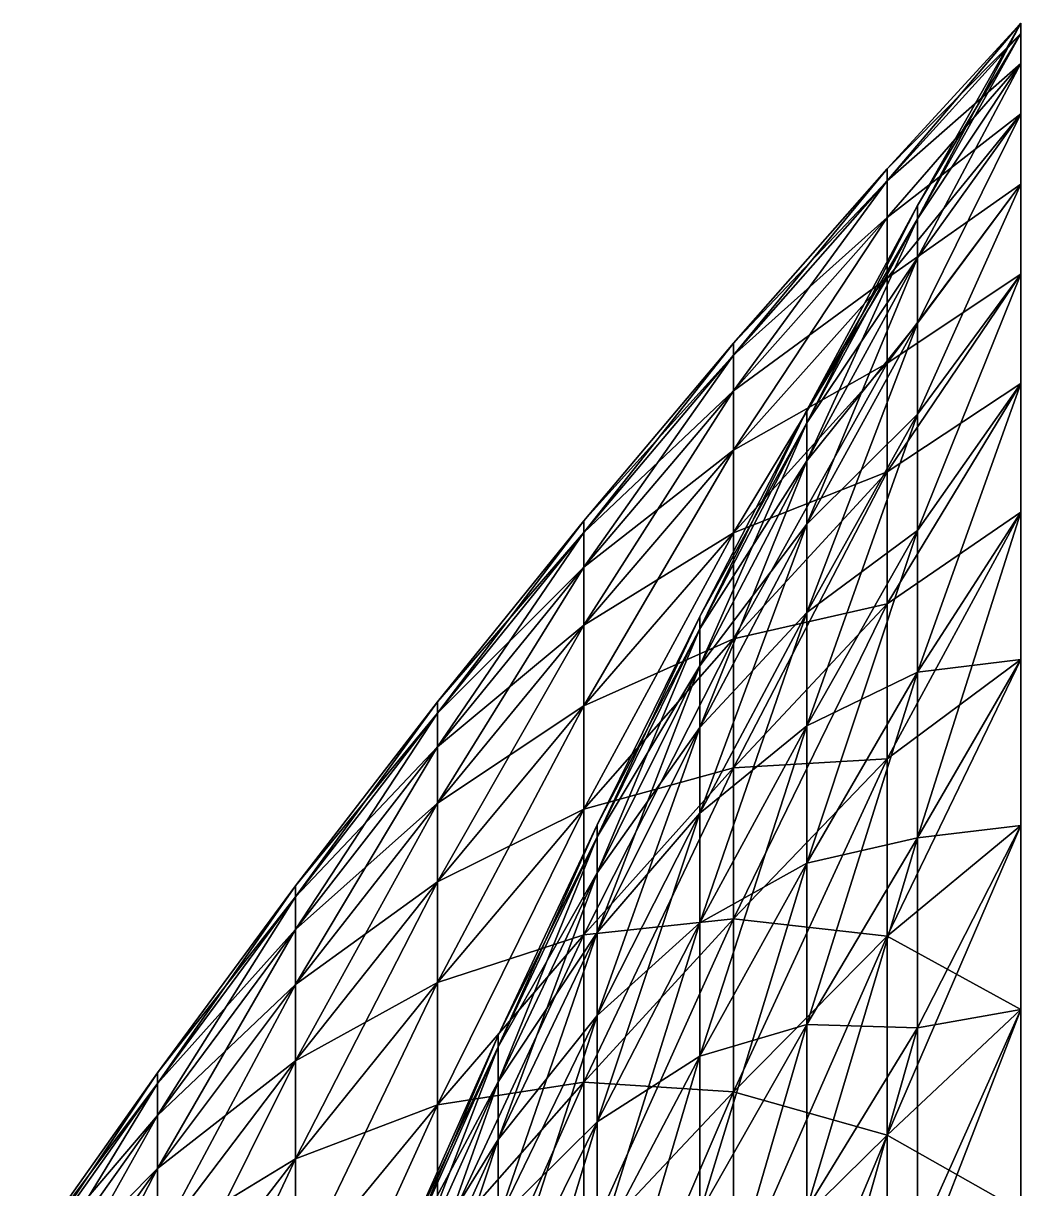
# Model space of a CAD drawing. Header units: inches. Extents: x 0 to 100, y -254 to 254.
# Drawn here: x 65.65 to 100, y 213.39 to 253.53 of the extents above; entities that cross this region are included whole.
import ezdxf

# ---------------------------------------------------------------- set-up
doc = ezdxf.new("R2010")
doc.units = ezdxf.units.IN
doc.header["$LTSCALE"] = 125.488919
doc.header["$MEASUREMENT"] = 0
for name, color, linetype in [('1', 7, 'CONTINUOUS'), ('2', 7, 'CONTINUOUS'), ('3', 7, 'CONTINUOUS'), ('4', 7, 'CONTINUOUS')]:
    doc.layers.add(name, color=color, linetype=linetype)

msp = doc.modelspace()

# ---------------------------------------------------------------- linework, layer by layer
at = {"layer": '1', "linetype": 'CONTINUOUS'}
for points in [[(95.406, 248.525), (100, 253.533), (100, 253.186, -13.269), (95.406, 248.525)], [(95.406, 248.525), (100, 253.186, -13.269), (95.406, 248.104, -14.45), (95.406, 248.525)], [(100, 253.186, -13.269), (100, 252.144, -26.501), (95.406, 248.104, -14.45), (100, 253.186, -13.269)], [(100, 252.144, -26.501), (100, 250.412, -39.661), (95.406, 246.844, -28.852), (100, 252.144, -26.501)], [(100, 252.144, -26.501), (95.406, 246.844, -28.852), (95.406, 248.104, -14.45), (100, 252.144, -26.501)], [(100, 250.412, -39.661), (100, 247.993, -52.712), (95.406, 244.749, -43.156), (100, 250.412, -39.661)], [(100, 250.412, -39.661), (95.406, 244.749, -43.156), (95.406, 246.844, -28.852), (100, 250.412, -39.661)], [(90.112, 242.516), (95.406, 248.525), (95.406, 248.104, -14.45), (90.112, 242.516)], [(90.112, 242.106, -14.101), (90.112, 242.516), (95.406, 248.104, -14.45), (90.112, 242.106, -14.101)], [(95.406, 246.844, -28.852), (90.112, 242.106, -14.101), (95.406, 248.104, -14.45), (95.406, 246.844, -28.852)], [(100, 247.993, -52.712), (100, 244.894, -65.619), (95.406, 241.826, -57.314), (100, 247.993, -52.712)], [(100, 247.993, -52.712), (95.406, 241.826, -57.314), (95.406, 244.749, -43.156), (100, 247.993, -52.712)], [(90.112, 240.877, -28.154), (90.112, 242.106, -14.101), (95.406, 246.844, -28.852), (90.112, 240.877, -28.154)], [(95.406, 244.749, -43.156), (90.112, 240.877, -28.154), (95.406, 246.844, -28.852), (95.406, 244.749, -43.156)], [(100, 244.894, -65.619), (100, 241.124, -78.346), (95.406, 238.084, -71.278), (100, 244.894, -65.619)], [(100, 244.894, -65.619), (95.406, 238.084, -71.278), (95.406, 241.826, -57.314), (100, 244.894, -65.619)], [(90.112, 238.832, -42.113), (90.112, 240.877, -28.154), (95.406, 244.749, -43.156), (90.112, 238.832, -42.113)], [(95.406, 241.826, -57.314), (90.112, 238.832, -42.113), (95.406, 244.749, -43.156), (95.406, 241.826, -57.314)], [(84.949, 236.396), (90.112, 242.516), (90.112, 242.106, -14.101), (84.949, 236.396)], [(84.949, 235.996, -13.745), (84.949, 236.396), (90.112, 242.106, -14.101), (84.949, 235.996, -13.745)], [(90.112, 240.877, -28.154), (84.949, 235.996, -13.745), (90.112, 242.106, -14.101), (90.112, 240.877, -28.154)], [(90.112, 235.979, -55.928), (90.112, 238.832, -42.113), (95.406, 241.826, -57.314), (90.112, 235.979, -55.928)], [(95.406, 238.084, -71.278), (90.112, 235.979, -55.928), (95.406, 241.826, -57.314), (95.406, 238.084, -71.278)], [(84.949, 234.797, -27.444), (84.949, 235.996, -13.745), (90.112, 240.877, -28.154), (84.949, 234.797, -27.444)], [(90.112, 238.832, -42.113), (84.949, 234.797, -27.444), (90.112, 240.877, -28.154), (90.112, 238.832, -42.113)], [(100, 241.124, -78.346), (100, 236.694, -90.858), (95.406, 233.537, -85), (100, 241.124, -78.346)], [(100, 241.124, -78.346), (95.406, 233.537, -85), (95.406, 238.084, -71.278), (100, 241.124, -78.346)], [(84.949, 232.804, -41.05), (84.949, 234.797, -27.444), (90.112, 238.832, -42.113), (84.949, 232.804, -41.05)], [(90.112, 235.979, -55.928), (84.949, 232.804, -41.05), (90.112, 238.832, -42.113), (90.112, 235.979, -55.928)], [(90.112, 232.328, -69.554), (90.112, 235.979, -55.928), (95.406, 238.084, -71.278), (90.112, 232.328, -69.554)], [(95.406, 233.537, -85), (90.112, 232.328, -69.554), (95.406, 238.084, -71.278), (95.406, 233.537, -85)], [(100, 236.694, -90.858), (100, 231.614, -103.121), (95.406, 228.199, -98.436), (100, 236.694, -90.858)], [(100, 236.694, -90.858), (95.406, 228.199, -98.436), (95.406, 233.537, -85), (100, 236.694, -90.858)], [(79.919, 230.165), (84.949, 236.396), (84.949, 235.996, -13.745), (79.919, 230.165)], [(79.919, 229.775, -13.383), (79.919, 230.165), (84.949, 235.996, -13.745), (79.919, 229.775, -13.383)], [(84.949, 234.797, -27.444), (79.919, 229.775, -13.383), (84.949, 235.996, -13.745), (84.949, 234.797, -27.444)], [(84.949, 230.023, -54.517), (84.949, 232.804, -41.05), (90.112, 235.979, -55.928), (84.949, 230.023, -54.517)], [(90.112, 232.328, -69.554), (84.949, 230.023, -54.517), (90.112, 235.979, -55.928), (90.112, 232.328, -69.554)], [(79.919, 228.608, -26.72), (79.919, 229.775, -13.383), (84.949, 234.797, -27.444), (79.919, 228.608, -26.72)], [(84.949, 232.804, -41.05), (79.919, 228.608, -26.72), (84.949, 234.797, -27.444), (84.949, 232.804, -41.05)], [(90.112, 227.891, -82.946), (90.112, 232.328, -69.554), (95.406, 233.537, -85), (90.112, 227.891, -82.946)], [(95.406, 228.199, -98.436), (90.112, 227.891, -82.946), (95.406, 233.537, -85), (95.406, 228.199, -98.436)], [(79.919, 226.668, -39.968), (79.919, 228.608, -26.72), (84.949, 232.804, -41.05), (79.919, 226.668, -39.968)], [(84.949, 230.023, -54.517), (79.919, 226.668, -39.968), (84.949, 232.804, -41.05), (84.949, 230.023, -54.517)], [(84.949, 226.464, -67.799), (84.949, 230.023, -54.517), (90.112, 232.328, -69.554), (84.949, 226.464, -67.799)], [(90.112, 227.891, -82.946), (84.949, 226.464, -67.799), (90.112, 232.328, -69.554), (90.112, 227.891, -82.946)], [(100, 231.614, -103.121), (100, 225.9, -115.102), (95.406, 222.09, -111.538), (100, 231.614, -103.121)], [(100, 231.614, -103.121), (95.406, 222.09, -111.538), (95.406, 228.199, -98.436), (100, 231.614, -103.121)], [(75.024, 223.827), (79.919, 230.165), (79.919, 229.775, -13.383), (75.024, 223.827)], [(79.919, 223.961, -53.08), (79.919, 226.668, -39.968), (84.949, 230.023, -54.517), (79.919, 223.961, -53.08)], [(84.949, 226.464, -67.799), (79.919, 223.961, -53.08), (84.949, 230.023, -54.517), (84.949, 226.464, -67.799)], [(75.024, 223.448, -13.014), (75.024, 223.827), (79.919, 229.775, -13.383), (75.024, 223.448, -13.014)], [(79.919, 228.608, -26.72), (75.024, 223.448, -13.014), (79.919, 229.775, -13.383), (79.919, 228.608, -26.72)], [(75.024, 222.313, -25.985), (75.024, 223.448, -13.014), (79.919, 228.608, -26.72), (75.024, 222.313, -25.985)], [(79.919, 226.668, -39.968), (75.024, 222.313, -25.985), (79.919, 228.608, -26.72), (79.919, 226.668, -39.968)], [(90.112, 222.682, -96.056), (90.112, 227.891, -82.946), (95.406, 228.199, -98.436), (90.112, 222.682, -96.056)], [(95.406, 222.09, -111.538), (90.112, 222.682, -96.056), (95.406, 228.199, -98.436), (95.406, 222.09, -111.538)], [(84.949, 222.139, -80.852), (84.949, 226.464, -67.799), (90.112, 227.891, -82.946), (84.949, 222.139, -80.852)], [(90.112, 222.682, -96.056), (84.949, 222.139, -80.852), (90.112, 227.891, -82.946), (90.112, 222.682, -96.056)], [(75.024, 220.426, -38.867), (75.024, 222.313, -25.985), (79.919, 226.668, -39.968), (75.024, 220.426, -38.867)], [(79.919, 223.961, -53.08), (75.024, 220.426, -38.867), (79.919, 226.668, -39.968), (79.919, 223.961, -53.08)], [(79.919, 220.495, -66.012), (79.919, 223.961, -53.08), (84.949, 226.464, -67.799), (79.919, 220.495, -66.012)], [(84.949, 222.139, -80.852), (79.919, 220.495, -66.012), (84.949, 226.464, -67.799), (84.949, 222.139, -80.852)], [(100, 225.9, -115.102), (100, 219.566, -126.767), (95.406, 222.09, -111.538), (100, 225.9, -115.102)], [(70.267, 217.385), (75.024, 223.827), (75.024, 223.448, -13.014), (70.267, 217.385)], [(75.024, 217.794, -51.618), (75.024, 220.426, -38.867), (79.919, 223.961, -53.08), (75.024, 217.794, -51.618)], [(79.919, 220.495, -66.012), (75.024, 217.794, -51.618), (79.919, 223.961, -53.08), (79.919, 220.495, -66.012)], [(70.267, 217.017, -12.64), (70.267, 217.385), (75.024, 223.448, -13.014), (70.267, 217.017, -12.64)], [(75.024, 222.313, -25.985), (70.267, 217.017, -12.64), (75.024, 223.448, -13.014), (75.024, 222.313, -25.985)], [(84.949, 217.062, -93.631), (84.949, 222.139, -80.852), (90.112, 222.682, -96.056), (84.949, 217.062, -93.631)], [(90.112, 216.721, -108.841), (84.949, 217.062, -93.631), (90.112, 222.682, -96.056), (90.112, 216.721, -108.841)], [(90.112, 216.721, -108.841), (90.112, 222.682, -96.056), (95.406, 222.09, -111.538), (90.112, 216.721, -108.841)], [(70.267, 215.915, -25.237), (70.267, 217.017, -12.64), (75.024, 222.313, -25.985), (70.267, 215.915, -25.237)], [(75.024, 220.426, -38.867), (70.267, 215.915, -25.237), (75.024, 222.313, -25.985), (75.024, 220.426, -38.867)], [(79.919, 216.284, -78.721), (79.919, 220.495, -66.012), (84.949, 222.139, -80.852), (79.919, 216.284, -78.721)], [(84.949, 217.062, -93.631), (79.919, 216.284, -78.721), (84.949, 222.139, -80.852), (84.949, 217.062, -93.631)], [(95.406, 215.229, -124.262), (90.112, 216.721, -108.841), (95.406, 222.09, -111.538), (95.406, 215.229, -124.262)], [(100, 219.566, -126.767), (95.406, 215.229, -124.262), (95.406, 222.09, -111.538), (100, 219.566, -126.767)], [(70.267, 214.082, -37.749), (70.267, 215.915, -25.237), (75.024, 220.426, -38.867), (70.267, 214.082, -37.749)], [(75.024, 217.794, -51.618), (70.267, 214.082, -37.749), (75.024, 220.426, -38.867), (75.024, 217.794, -51.618)], [(75.024, 214.424, -64.194), (75.024, 217.794, -51.618), (79.919, 220.495, -66.012), (75.024, 214.424, -64.194)], [(79.919, 216.284, -78.721), (75.024, 214.424, -64.194), (79.919, 220.495, -66.012), (79.919, 216.284, -78.721)], [(100, 219.566, -126.767), (100, 212.631, -138.084), (95.406, 215.229, -124.262), (100, 219.566, -126.767)], [(70.267, 211.525, -50.132), (70.267, 214.082, -37.749), (75.024, 217.794, -51.618), (70.267, 211.525, -50.132)], [(75.024, 214.424, -64.194), (70.267, 211.525, -50.132), (75.024, 217.794, -51.618), (75.024, 214.424, -64.194)], [(65.65, 210.842), (70.267, 217.385), (70.267, 217.017, -12.64), (65.65, 210.842)], [(65.65, 210.485, -12.259), (65.65, 210.842), (70.267, 217.017, -12.64), (65.65, 210.485, -12.259)], [(70.267, 215.915, -25.237), (65.65, 210.485, -12.259), (70.267, 217.017, -12.64), (70.267, 215.915, -25.237)], [(79.919, 211.341, -91.164), (79.919, 216.284, -78.721), (84.949, 217.062, -93.631), (79.919, 211.341, -91.164)], [(84.949, 211.251, -106.094), (79.919, 211.341, -91.164), (84.949, 217.062, -93.631), (84.949, 211.251, -106.094)], [(84.949, 211.251, -106.094), (84.949, 217.062, -93.631), (90.112, 216.721, -108.841), (84.949, 211.251, -106.094)], [(90.112, 210.025, -121.258), (84.949, 211.251, -106.094), (90.112, 216.721, -108.841), (90.112, 210.025, -121.258)], [(90.112, 210.025, -121.258), (90.112, 216.721, -108.841), (95.406, 215.229, -124.262), (90.112, 210.025, -121.258)], [(75.024, 210.328, -76.553), (75.024, 214.424, -64.194), (79.919, 216.284, -78.721), (75.024, 210.328, -76.553)], [(79.919, 211.341, -91.164), (75.024, 210.328, -76.553), (79.919, 216.284, -78.721), (79.919, 211.341, -91.164)], [(65.65, 209.416, -24.477), (65.65, 210.485, -12.259), (70.267, 215.915, -25.237), (65.65, 209.416, -24.477)], [(70.267, 214.082, -37.749), (65.65, 209.416, -24.477), (70.267, 215.915, -25.237), (70.267, 214.082, -37.749)], [(95.406, 207.639, -136.566), (90.112, 210.025, -121.258), (95.406, 215.229, -124.262), (95.406, 207.639, -136.566)], [(100, 212.631, -138.084), (95.406, 207.639, -136.566), (95.406, 215.229, -124.262), (100, 212.631, -138.084)], [(70.267, 208.253, -62.347), (70.267, 211.525, -50.132), (75.024, 214.424, -64.194), (70.267, 208.253, -62.347)], [(75.024, 210.328, -76.553), (70.267, 208.253, -62.347), (75.024, 214.424, -64.194), (75.024, 210.328, -76.553)], [(65.65, 207.639, -36.612), (65.65, 209.416, -24.477), (70.267, 214.082, -37.749), (65.65, 207.639, -36.612)], [(70.267, 211.525, -50.132), (65.65, 207.639, -36.612), (70.267, 214.082, -37.749), (70.267, 211.525, -50.132)]]:
    msp.add_3dface(points, dxfattribs=at)
at = {"layer": '2', "linetype": 'CONTINUOUS'}
for points in [[(100, 253.533), (96.448, 247.254), (96.448, 246.803, -14.929), (100, 253.533)], [(100, 253.533), (96.448, 246.803, -14.929), (100, 253.186, -13.269), (100, 253.533)], [(100, 253.186, -13.269), (96.448, 246.803, -14.929), (100, 252.144, -26.501), (100, 253.186, -13.269)], [(96.448, 246.803, -14.929), (96.448, 245.451, -29.803), (100, 252.144, -26.501), (96.448, 246.803, -14.929)], [(100, 252.144, -26.501), (96.448, 245.451, -29.803), (100, 250.412, -39.661), (100, 252.144, -26.501)], [(96.448, 245.451, -29.803), (96.448, 243.204, -44.569), (100, 250.412, -39.661), (96.448, 245.451, -29.803)], [(100, 250.412, -39.661), (96.448, 243.204, -44.569), (100, 247.993, -52.712), (100, 250.412, -39.661)], [(96.448, 243.204, -44.569), (96.448, 240.069, -59.172), (100, 247.993, -52.712), (96.448, 243.204, -44.569)], [(100, 247.993, -52.712), (96.448, 240.069, -59.172), (100, 244.894, -65.619), (100, 247.993, -52.712)], [(96.448, 247.254), (92.633, 240.213), (92.633, 239.775, -14.504), (96.448, 247.254)], [(96.448, 246.803, -14.929), (96.448, 247.254), (92.633, 239.775, -14.504), (96.448, 246.803, -14.929)], [(96.448, 245.451, -29.803), (96.448, 246.803, -14.929), (92.633, 238.461, -28.954), (96.448, 245.451, -29.803)], [(92.633, 238.461, -28.954), (96.448, 246.803, -14.929), (92.633, 239.775, -14.504), (92.633, 238.461, -28.954)], [(96.448, 243.204, -44.569), (96.448, 245.451, -29.803), (92.633, 236.278, -43.3), (96.448, 243.204, -44.569)], [(92.633, 236.278, -43.3), (96.448, 245.451, -29.803), (92.633, 238.461, -28.954), (92.633, 236.278, -43.3)], [(96.448, 240.069, -59.172), (96.448, 236.058, -73.559), (100, 244.894, -65.619), (96.448, 240.069, -59.172)], [(100, 244.894, -65.619), (96.448, 236.058, -73.559), (100, 241.124, -78.346), (100, 244.894, -65.619)], [(96.448, 240.069, -59.172), (96.448, 243.204, -44.569), (92.633, 233.233, -57.487), (96.448, 240.069, -59.172)], [(92.633, 233.233, -57.487), (96.448, 243.204, -44.569), (92.633, 236.278, -43.3), (92.633, 233.233, -57.487)], [(96.448, 236.058, -73.559), (96.448, 231.186, -87.677), (100, 241.124, -78.346), (96.448, 236.058, -73.559)], [(100, 241.124, -78.346), (96.448, 231.186, -87.677), (100, 236.694, -90.858), (100, 241.124, -78.346)], [(92.633, 240.213), (88.954, 233.1), (88.954, 232.675, -14.074), (92.633, 240.213)], [(92.633, 239.775, -14.504), (92.633, 240.213), (88.954, 232.675, -14.074), (92.633, 239.775, -14.504)], [(96.448, 236.058, -73.559), (96.448, 240.069, -59.172), (92.633, 229.336, -71.464), (96.448, 236.058, -73.559)], [(92.633, 229.336, -71.464), (96.448, 240.069, -59.172), (92.633, 233.233, -57.487), (92.633, 229.336, -71.464)], [(92.633, 238.461, -28.954), (92.633, 239.775, -14.504), (88.954, 231.401, -28.097), (92.633, 238.461, -28.954)], [(88.954, 231.401, -28.097), (92.633, 239.775, -14.504), (88.954, 232.675, -14.074), (88.954, 231.401, -28.097)], [(92.633, 236.278, -43.3), (92.633, 238.461, -28.954), (88.954, 229.282, -42.017), (92.633, 236.278, -43.3)], [(88.954, 229.282, -42.017), (92.633, 238.461, -28.954), (88.954, 231.401, -28.097), (88.954, 229.282, -42.017)], [(96.448, 231.186, -87.677), (96.448, 225.471, -101.476), (100, 236.694, -90.858), (96.448, 231.186, -87.677)], [(100, 236.694, -90.858), (96.448, 225.471, -101.476), (100, 231.614, -103.121), (100, 236.694, -90.858)], [(92.633, 233.233, -57.487), (92.633, 236.278, -43.3), (88.954, 226.327, -55.785), (92.633, 233.233, -57.487)], [(88.954, 226.327, -55.785), (92.633, 236.278, -43.3), (88.954, 229.282, -42.017), (88.954, 226.327, -55.785)], [(96.448, 231.186, -87.677), (96.448, 236.058, -73.559), (92.633, 224.603, -85.181), (96.448, 231.186, -87.677)], [(92.633, 224.603, -85.181), (96.448, 236.058, -73.559), (92.633, 229.336, -71.464), (92.633, 224.603, -85.181)], [(92.633, 229.336, -71.464), (92.633, 233.233, -57.487), (88.954, 222.546, -69.348), (92.633, 229.336, -71.464)], [(88.954, 222.546, -69.348), (92.633, 233.233, -57.487), (88.954, 226.327, -55.785), (88.954, 222.546, -69.348)], [(88.954, 233.1), (85.412, 225.918), (85.412, 225.506, -13.641), (88.954, 233.1)], [(88.954, 232.675, -14.074), (88.954, 233.1), (85.412, 225.506, -13.641), (88.954, 232.675, -14.074)], [(88.954, 231.401, -28.097), (88.954, 232.675, -14.074), (85.412, 224.271, -27.231), (88.954, 231.401, -28.097)], [(85.412, 224.271, -27.231), (88.954, 232.675, -14.074), (85.412, 225.506, -13.641), (85.412, 224.271, -27.231)], [(88.954, 229.282, -42.017), (88.954, 231.401, -28.097), (85.412, 222.218, -40.723), (88.954, 229.282, -42.017)], [(85.412, 222.218, -40.723), (88.954, 231.401, -28.097), (85.412, 224.271, -27.231), (85.412, 222.218, -40.723)], [(100, 231.614, -103.121), (96.448, 225.471, -101.476), (100, 225.9, -115.102), (100, 231.614, -103.121)], [(96.448, 225.471, -101.476), (96.448, 231.186, -87.677), (92.633, 219.05, -98.586), (96.448, 225.471, -101.476)], [(92.633, 219.05, -98.586), (96.448, 231.186, -87.677), (92.633, 224.603, -85.181), (92.633, 219.05, -98.586)], [(88.954, 226.327, -55.785), (88.954, 229.282, -42.017), (85.412, 219.353, -54.066), (88.954, 226.327, -55.785)], [(85.412, 219.353, -54.066), (88.954, 229.282, -42.017), (85.412, 222.218, -40.723), (85.412, 219.353, -54.066)], [(92.633, 224.603, -85.181), (92.633, 229.336, -71.464), (88.954, 217.952, -82.658), (92.633, 224.603, -85.181)], [(88.954, 217.952, -82.658), (92.633, 229.336, -71.464), (88.954, 222.546, -69.348), (88.954, 217.952, -82.658)], [(88.954, 222.546, -69.348), (88.954, 226.327, -55.785), (85.412, 215.689, -67.211), (88.954, 222.546, -69.348)], [(85.412, 215.689, -67.211), (88.954, 226.327, -55.785), (85.412, 219.353, -54.066), (85.412, 215.689, -67.211)], [(85.412, 225.918), (82.008, 218.67), (82.008, 218.271, -13.203), (85.412, 225.918)], [(85.412, 225.506, -13.641), (85.412, 225.918), (82.008, 218.271, -13.203), (85.412, 225.506, -13.641)], [(96.448, 225.471, -101.476), (96.448, 218.932, -114.904), (100, 225.9, -115.102), (96.448, 225.471, -101.476)], [(100, 225.9, -115.102), (96.448, 218.932, -114.904), (100, 219.566, -126.767), (100, 225.9, -115.102)], [(85.412, 224.271, -27.231), (85.412, 225.506, -13.641), (82.008, 217.075, -26.358), (85.412, 224.271, -27.231)], [(82.008, 217.075, -26.358), (85.412, 225.506, -13.641), (82.008, 218.271, -13.203), (82.008, 217.075, -26.358)], [(96.448, 218.932, -114.904), (96.448, 225.471, -101.476), (92.633, 212.698, -111.632), (96.448, 218.932, -114.904)], [(92.633, 212.698, -111.632), (96.448, 225.471, -101.476), (92.633, 219.05, -98.586), (92.633, 212.698, -111.632)], [(92.633, 219.05, -98.586), (92.633, 224.603, -85.181), (88.954, 212.564, -95.667), (92.633, 219.05, -98.586)], [(88.954, 212.564, -95.667), (92.633, 224.603, -85.181), (88.954, 217.952, -82.658), (88.954, 212.564, -95.667)], [(85.412, 222.218, -40.723), (85.412, 224.271, -27.231), (82.008, 215.088, -39.416), (85.412, 222.218, -40.723)], [(82.008, 215.088, -39.416), (85.412, 224.271, -27.231), (82.008, 217.075, -26.358), (82.008, 215.088, -39.416)], [(88.954, 217.952, -82.658), (88.954, 222.546, -69.348), (85.412, 211.237, -80.112), (88.954, 217.952, -82.658)], [(85.412, 211.237, -80.112), (88.954, 222.546, -69.348), (85.412, 215.689, -67.211), (85.412, 211.237, -80.112)], [(85.412, 219.353, -54.066), (85.412, 222.218, -40.723), (82.008, 212.316, -52.331), (85.412, 219.353, -54.066)], [(82.008, 212.316, -52.331), (85.412, 222.218, -40.723), (82.008, 215.088, -39.416), (82.008, 212.316, -52.331)], [(85.412, 215.689, -67.211), (85.412, 219.353, -54.066), (82.008, 208.769, -65.055), (85.412, 215.689, -67.211)], [(82.008, 208.769, -65.055), (85.412, 219.353, -54.066), (82.008, 212.316, -52.331), (82.008, 208.769, -65.055)], [(96.448, 218.932, -114.904), (96.448, 211.595, -127.914), (100, 219.566, -126.767), (96.448, 218.932, -114.904)], [(100, 219.566, -126.767), (96.448, 211.595, -127.914), (100, 212.631, -138.084), (100, 219.566, -126.767)], [(92.633, 212.698, -111.632), (92.633, 219.05, -98.586), (88.954, 206.4, -108.327), (92.633, 212.698, -111.632)], [(88.954, 206.4, -108.327), (92.633, 219.05, -98.586), (88.954, 212.564, -95.667), (88.954, 206.4, -108.327)], [(96.448, 211.595, -127.914), (96.448, 218.932, -114.904), (92.633, 205.57, -124.271), (96.448, 211.595, -127.914)], [(92.633, 205.57, -124.271), (96.448, 218.932, -114.904), (92.633, 212.698, -111.632), (92.633, 205.57, -124.271)], [(82.008, 218.67), (78.744, 211.357), (78.744, 210.972, -12.761), (82.008, 218.67)], [(82.008, 218.271, -13.203), (82.008, 218.67), (78.744, 210.972, -12.761), (82.008, 218.271, -13.203)], [(82.008, 217.075, -26.358), (82.008, 218.271, -13.203), (78.744, 209.816, -25.476), (82.008, 217.075, -26.358)], [(78.744, 209.816, -25.476), (82.008, 218.271, -13.203), (78.744, 210.972, -12.761), (78.744, 209.816, -25.476)], [(88.954, 212.564, -95.667), (88.954, 217.952, -82.658), (85.412, 206.015, -92.72), (88.954, 212.564, -95.667)], [(85.412, 206.015, -92.72), (88.954, 217.952, -82.658), (85.412, 211.237, -80.112), (85.412, 206.015, -92.72)], [(82.008, 215.088, -39.416), (82.008, 217.075, -26.358), (78.744, 207.895, -38.098), (82.008, 215.088, -39.416)], [(78.744, 207.895, -38.098), (82.008, 217.075, -26.358), (78.744, 209.816, -25.476), (78.744, 207.895, -38.098)], [(85.412, 211.237, -80.112), (85.412, 215.689, -67.211), (82.008, 204.46, -77.541), (85.412, 211.237, -80.112)], [(82.008, 204.46, -77.541), (85.412, 215.689, -67.211), (82.008, 208.769, -65.055), (82.008, 204.46, -77.541)], [(82.008, 212.316, -52.331), (82.008, 215.088, -39.416), (78.744, 205.216, -50.581), (82.008, 212.316, -52.331)], [(78.744, 205.216, -50.581), (82.008, 215.088, -39.416), (78.744, 207.895, -38.098), (78.744, 205.216, -50.581)]]:
    msp.add_3dface(points, dxfattribs=at)
at = {"layer": '3', "linetype": 'CONTINUOUS'}
for points in [[(100, 253.186, 13.269), (100, 253.533), (95.406, 248.104, 14.45), (100, 253.186, 13.269)], [(100, 253.533), (95.406, 248.525), (95.406, 248.104, 14.45), (100, 253.533)], [(100, 252.144, 26.501), (100, 253.186, 13.269), (95.406, 248.104, 14.45), (100, 252.144, 26.501)], [(100, 250.412, 39.661), (100, 252.144, 26.501), (95.406, 246.844, 28.852), (100, 250.412, 39.661)], [(100, 252.144, 26.501), (95.406, 248.104, 14.45), (95.406, 246.844, 28.852), (100, 252.144, 26.501)], [(100, 247.993, 52.712), (100, 250.412, 39.661), (95.406, 244.749, 43.156), (100, 247.993, 52.712)], [(100, 250.412, 39.661), (95.406, 246.844, 28.852), (95.406, 244.749, 43.156), (100, 250.412, 39.661)], [(90.112, 242.516), (90.112, 242.106, 14.101), (95.406, 248.525), (90.112, 242.516)], [(95.406, 248.525), (90.112, 242.106, 14.101), (95.406, 248.104, 14.45), (95.406, 248.525)], [(90.112, 242.106, 14.101), (90.112, 240.877, 28.154), (95.406, 248.104, 14.45), (90.112, 242.106, 14.101)], [(95.406, 248.104, 14.45), (90.112, 240.877, 28.154), (95.406, 246.844, 28.852), (95.406, 248.104, 14.45)], [(100, 244.894, 65.619), (100, 247.993, 52.712), (95.406, 241.826, 57.314), (100, 244.894, 65.619)], [(100, 247.993, 52.712), (95.406, 244.749, 43.156), (95.406, 241.826, 57.314), (100, 247.993, 52.712)], [(90.112, 240.877, 28.154), (90.112, 238.832, 42.113), (95.406, 246.844, 28.852), (90.112, 240.877, 28.154)], [(95.406, 246.844, 28.852), (90.112, 238.832, 42.113), (95.406, 244.749, 43.156), (95.406, 246.844, 28.852)], [(100, 241.124, 78.346), (100, 244.894, 65.619), (95.406, 238.084, 71.278), (100, 241.124, 78.346)], [(100, 244.894, 65.619), (95.406, 241.826, 57.314), (95.406, 238.084, 71.278), (100, 244.894, 65.619)], [(90.112, 238.832, 42.113), (90.112, 235.979, 55.928), (95.406, 244.749, 43.156), (90.112, 238.832, 42.113)], [(95.406, 244.749, 43.156), (90.112, 235.979, 55.928), (95.406, 241.826, 57.314), (95.406, 244.749, 43.156)], [(84.949, 236.396), (84.949, 235.996, 13.745), (90.112, 242.516), (84.949, 236.396)], [(90.112, 242.516), (84.949, 235.996, 13.745), (90.112, 242.106, 14.101), (90.112, 242.516)], [(84.949, 235.996, 13.745), (84.949, 234.797, 27.444), (90.112, 242.106, 14.101), (84.949, 235.996, 13.745)], [(90.112, 242.106, 14.101), (84.949, 234.797, 27.444), (90.112, 240.877, 28.154), (90.112, 242.106, 14.101)], [(90.112, 235.979, 55.928), (90.112, 232.328, 69.554), (95.406, 241.826, 57.314), (90.112, 235.979, 55.928)], [(95.406, 241.826, 57.314), (90.112, 232.328, 69.554), (95.406, 238.084, 71.278), (95.406, 241.826, 57.314)], [(84.949, 234.797, 27.444), (84.949, 232.804, 41.05), (90.112, 240.877, 28.154), (84.949, 234.797, 27.444)], [(90.112, 240.877, 28.154), (84.949, 232.804, 41.05), (90.112, 238.832, 42.113), (90.112, 240.877, 28.154)], [(100, 236.694, 90.858), (100, 241.124, 78.346), (95.406, 233.537, 85), (100, 236.694, 90.858)], [(100, 241.124, 78.346), (95.406, 238.084, 71.278), (95.406, 233.537, 85), (100, 241.124, 78.346)], [(84.949, 232.804, 41.05), (84.949, 230.023, 54.517), (90.112, 238.832, 42.113), (84.949, 232.804, 41.05)], [(90.112, 238.832, 42.113), (84.949, 230.023, 54.517), (90.112, 235.979, 55.928), (90.112, 238.832, 42.113)], [(90.112, 232.328, 69.554), (90.112, 227.891, 82.946), (95.406, 238.084, 71.278), (90.112, 232.328, 69.554)], [(95.406, 238.084, 71.278), (90.112, 227.891, 82.946), (95.406, 233.537, 85), (95.406, 238.084, 71.278)], [(100, 231.614, 103.121), (100, 236.694, 90.858), (95.406, 228.199, 98.436), (100, 231.614, 103.121)], [(100, 236.694, 90.858), (95.406, 233.537, 85), (95.406, 228.199, 98.436), (100, 236.694, 90.858)], [(79.919, 230.165), (79.919, 229.775, 13.383), (84.949, 236.396), (79.919, 230.165)], [(84.949, 236.396), (79.919, 229.775, 13.383), (84.949, 235.996, 13.745), (84.949, 236.396)], [(79.919, 229.775, 13.383), (79.919, 228.608, 26.72), (84.949, 235.996, 13.745), (79.919, 229.775, 13.383)], [(84.949, 235.996, 13.745), (79.919, 228.608, 26.72), (84.949, 234.797, 27.444), (84.949, 235.996, 13.745)], [(84.949, 230.023, 54.517), (84.949, 226.464, 67.799), (90.112, 235.979, 55.928), (84.949, 230.023, 54.517)], [(90.112, 235.979, 55.928), (84.949, 226.464, 67.799), (90.112, 232.328, 69.554), (90.112, 235.979, 55.928)], [(79.919, 228.608, 26.72), (79.919, 226.668, 39.968), (84.949, 234.797, 27.444), (79.919, 228.608, 26.72)], [(84.949, 234.797, 27.444), (79.919, 226.668, 39.968), (84.949, 232.804, 41.05), (84.949, 234.797, 27.444)], [(90.112, 227.891, 82.946), (90.112, 222.682, 96.056), (95.406, 233.537, 85), (90.112, 227.891, 82.946)], [(95.406, 233.537, 85), (90.112, 222.682, 96.056), (95.406, 228.199, 98.436), (95.406, 233.537, 85)], [(79.919, 226.668, 39.968), (79.919, 223.961, 53.08), (84.949, 232.804, 41.05), (79.919, 226.668, 39.968)], [(84.949, 232.804, 41.05), (79.919, 223.961, 53.08), (84.949, 230.023, 54.517), (84.949, 232.804, 41.05)], [(84.949, 226.464, 67.799), (84.949, 222.139, 80.852), (90.112, 232.328, 69.554), (84.949, 226.464, 67.799)], [(90.112, 232.328, 69.554), (84.949, 222.139, 80.852), (90.112, 227.891, 82.946), (90.112, 232.328, 69.554)], [(100, 225.9, 115.102), (100, 231.614, 103.121), (95.406, 222.09, 111.538), (100, 225.9, 115.102)], [(100, 231.614, 103.121), (95.406, 228.199, 98.436), (95.406, 222.09, 111.538), (100, 231.614, 103.121)], [(75.024, 223.827), (75.024, 223.448, 13.014), (79.919, 230.165), (75.024, 223.827)], [(79.919, 230.165), (75.024, 223.448, 13.014), (79.919, 229.775, 13.383), (79.919, 230.165)], [(79.919, 223.961, 53.08), (79.919, 220.495, 66.012), (84.949, 230.023, 54.517), (79.919, 223.961, 53.08)], [(84.949, 230.023, 54.517), (79.919, 220.495, 66.012), (84.949, 226.464, 67.799), (84.949, 230.023, 54.517)], [(75.024, 223.448, 13.014), (75.024, 222.313, 25.985), (79.919, 229.775, 13.383), (75.024, 223.448, 13.014)], [(79.919, 229.775, 13.383), (75.024, 222.313, 25.985), (79.919, 228.608, 26.72), (79.919, 229.775, 13.383)], [(75.024, 222.313, 25.985), (75.024, 220.426, 38.867), (79.919, 228.608, 26.72), (75.024, 222.313, 25.985)], [(79.919, 228.608, 26.72), (75.024, 220.426, 38.867), (79.919, 226.668, 39.968), (79.919, 228.608, 26.72)], [(90.112, 222.682, 96.056), (90.112, 216.721, 108.841), (95.406, 228.199, 98.436), (90.112, 222.682, 96.056)], [(95.406, 228.199, 98.436), (90.112, 216.721, 108.841), (95.406, 222.09, 111.538), (95.406, 228.199, 98.436)], [(84.949, 222.139, 80.852), (84.949, 217.062, 93.631), (90.112, 227.891, 82.946), (84.949, 222.139, 80.852)], [(90.112, 227.891, 82.946), (84.949, 217.062, 93.631), (90.112, 222.682, 96.056), (90.112, 227.891, 82.946)], [(75.024, 220.426, 38.867), (75.024, 217.794, 51.618), (79.919, 226.668, 39.968), (75.024, 220.426, 38.867)], [(79.919, 226.668, 39.968), (75.024, 217.794, 51.618), (79.919, 223.961, 53.08), (79.919, 226.668, 39.968)], [(79.919, 220.495, 66.012), (79.919, 216.284, 78.721), (84.949, 226.464, 67.799), (79.919, 220.495, 66.012)], [(84.949, 226.464, 67.799), (79.919, 216.284, 78.721), (84.949, 222.139, 80.852), (84.949, 226.464, 67.799)], [(100, 219.566, 126.767), (100, 225.9, 115.102), (95.406, 215.229, 124.262), (100, 219.566, 126.767)], [(100, 225.9, 115.102), (95.406, 222.09, 111.538), (95.406, 215.229, 124.262), (100, 225.9, 115.102)], [(70.267, 217.385), (70.267, 217.017, 12.64), (75.024, 223.827), (70.267, 217.385)], [(75.024, 223.827), (70.267, 217.017, 12.64), (75.024, 223.448, 13.014), (75.024, 223.827)], [(75.024, 217.794, 51.618), (75.024, 214.424, 64.194), (79.919, 223.961, 53.08), (75.024, 217.794, 51.618)], [(79.919, 223.961, 53.08), (75.024, 214.424, 64.194), (79.919, 220.495, 66.012), (79.919, 223.961, 53.08)], [(70.267, 217.017, 12.64), (70.267, 215.915, 25.237), (75.024, 223.448, 13.014), (70.267, 217.017, 12.64)], [(75.024, 223.448, 13.014), (70.267, 215.915, 25.237), (75.024, 222.313, 25.985), (75.024, 223.448, 13.014)], [(84.949, 217.062, 93.631), (84.949, 211.251, 106.094), (90.112, 222.682, 96.056), (84.949, 217.062, 93.631)], [(90.112, 222.682, 96.056), (84.949, 211.251, 106.094), (90.112, 216.721, 108.841), (90.112, 222.682, 96.056)], [(70.267, 215.915, 25.237), (70.267, 214.082, 37.749), (75.024, 222.313, 25.985), (70.267, 215.915, 25.237)], [(75.024, 222.313, 25.985), (70.267, 214.082, 37.749), (75.024, 220.426, 38.867), (75.024, 222.313, 25.985)], [(79.919, 216.284, 78.721), (79.919, 211.341, 91.164), (84.949, 222.139, 80.852), (79.919, 216.284, 78.721)], [(84.949, 222.139, 80.852), (79.919, 211.341, 91.164), (84.949, 217.062, 93.631), (84.949, 222.139, 80.852)], [(90.112, 216.721, 108.841), (90.112, 210.025, 121.258), (95.406, 222.09, 111.538), (90.112, 216.721, 108.841)], [(95.406, 222.09, 111.538), (90.112, 210.025, 121.258), (95.406, 215.229, 124.262), (95.406, 222.09, 111.538)], [(70.267, 214.082, 37.749), (70.267, 211.525, 50.132), (75.024, 220.426, 38.867), (70.267, 214.082, 37.749)], [(75.024, 220.426, 38.867), (70.267, 211.525, 50.132), (75.024, 217.794, 51.618), (75.024, 220.426, 38.867)], [(75.024, 214.424, 64.194), (75.024, 210.328, 76.553), (79.919, 220.495, 66.012), (75.024, 214.424, 64.194)], [(79.919, 220.495, 66.012), (75.024, 210.328, 76.553), (79.919, 216.284, 78.721), (79.919, 220.495, 66.012)], [(100, 212.631, 138.084), (100, 219.566, 126.767), (95.406, 207.639, 136.566), (100, 212.631, 138.084)], [(100, 219.566, 126.767), (95.406, 215.229, 124.262), (95.406, 207.639, 136.566), (100, 219.566, 126.767)], [(70.267, 211.525, 50.132), (70.267, 208.253, 62.347), (75.024, 217.794, 51.618), (70.267, 211.525, 50.132)], [(75.024, 217.794, 51.618), (70.267, 208.253, 62.347), (75.024, 214.424, 64.194), (75.024, 217.794, 51.618)], [(65.65, 210.842), (65.65, 210.485, 12.259), (70.267, 217.385), (65.65, 210.842)], [(70.267, 217.385), (65.65, 210.485, 12.259), (70.267, 217.017, 12.64), (70.267, 217.385)], [(65.65, 210.485, 12.259), (65.65, 209.416, 24.477), (70.267, 217.017, 12.64), (65.65, 210.485, 12.259)], [(70.267, 217.017, 12.64), (65.65, 209.416, 24.477), (70.267, 215.915, 25.237), (70.267, 217.017, 12.64)], [(79.919, 211.341, 91.164), (79.919, 205.683, 103.298), (84.949, 217.062, 93.631), (79.919, 211.341, 91.164)], [(84.949, 217.062, 93.631), (79.919, 205.683, 103.298), (84.949, 211.251, 106.094), (84.949, 217.062, 93.631)], [(84.949, 211.251, 106.094), (84.949, 204.725, 118.198), (90.112, 216.721, 108.841), (84.949, 211.251, 106.094)], [(90.112, 216.721, 108.841), (84.949, 204.725, 118.198), (90.112, 210.025, 121.258), (90.112, 216.721, 108.841)], [(75.024, 210.328, 76.553), (75.024, 205.521, 88.653), (79.919, 216.284, 78.721), (75.024, 210.328, 76.553)], [(79.919, 216.284, 78.721), (75.024, 205.521, 88.653), (79.919, 211.341, 91.164), (79.919, 216.284, 78.721)], [(65.65, 209.416, 24.477), (65.65, 207.639, 36.612), (70.267, 215.915, 25.237), (65.65, 209.416, 24.477)], [(70.267, 215.915, 25.237), (65.65, 207.639, 36.612), (70.267, 214.082, 37.749), (70.267, 215.915, 25.237)], [(90.112, 210.025, 121.258), (90.112, 202.62, 133.265), (95.406, 215.229, 124.262), (90.112, 210.025, 121.258)], [(95.406, 215.229, 124.262), (90.112, 202.62, 133.265), (95.406, 207.639, 136.566), (95.406, 215.229, 124.262)], [(70.267, 208.253, 62.347), (70.267, 204.275, 74.35), (75.024, 214.424, 64.194), (70.267, 208.253, 62.347)], [(75.024, 214.424, 64.194), (70.267, 204.275, 74.35), (75.024, 210.328, 76.553), (75.024, 214.424, 64.194)], [(65.65, 207.639, 36.612), (65.65, 205.159, 48.624), (70.267, 214.082, 37.749), (65.65, 207.639, 36.612)], [(70.267, 214.082, 37.749), (65.65, 205.159, 48.624), (70.267, 211.525, 50.132), (70.267, 214.082, 37.749)]]:
    msp.add_3dface(points, dxfattribs=at)
at = {"layer": '4', "linetype": 'CONTINUOUS'}
for points in [[(100, 253.533), (100, 253.186, 13.269), (96.448, 247.254), (100, 253.533)], [(100, 253.186, 13.269), (100, 252.144, 26.501), (96.448, 246.803, 14.929), (100, 253.186, 13.269)], [(96.448, 247.254), (100, 253.186, 13.269), (96.448, 246.803, 14.929), (96.448, 247.254)], [(100, 252.144, 26.501), (100, 250.412, 39.661), (96.448, 245.451, 29.803), (100, 252.144, 26.501)], [(96.448, 246.803, 14.929), (100, 252.144, 26.501), (96.448, 245.451, 29.803), (96.448, 246.803, 14.929)], [(100, 250.412, 39.661), (100, 247.993, 52.712), (96.448, 243.204, 44.569), (100, 250.412, 39.661)], [(96.448, 245.451, 29.803), (100, 250.412, 39.661), (96.448, 243.204, 44.569), (96.448, 245.451, 29.803)], [(100, 247.993, 52.712), (100, 244.894, 65.619), (96.448, 240.069, 59.172), (100, 247.993, 52.712)], [(96.448, 243.204, 44.569), (100, 247.993, 52.712), (96.448, 240.069, 59.172), (96.448, 243.204, 44.569)], [(96.448, 247.254), (96.448, 246.803, 14.929), (92.633, 240.213), (96.448, 247.254)], [(96.448, 246.803, 14.929), (96.448, 245.451, 29.803), (92.633, 239.775, 14.504), (96.448, 246.803, 14.929)], [(92.633, 240.213), (96.448, 246.803, 14.929), (92.633, 239.775, 14.504), (92.633, 240.213)], [(96.448, 245.451, 29.803), (96.448, 243.204, 44.569), (92.633, 238.461, 28.954), (96.448, 245.451, 29.803)], [(92.633, 239.775, 14.504), (96.448, 245.451, 29.803), (92.633, 238.461, 28.954), (92.633, 239.775, 14.504)], [(100, 244.894, 65.619), (100, 241.124, 78.346), (96.448, 236.058, 73.559), (100, 244.894, 65.619)], [(96.448, 240.069, 59.172), (100, 244.894, 65.619), (96.448, 236.058, 73.559), (96.448, 240.069, 59.172)], [(96.448, 243.204, 44.569), (96.448, 240.069, 59.172), (92.633, 236.278, 43.3), (96.448, 243.204, 44.569)], [(92.633, 238.461, 28.954), (96.448, 243.204, 44.569), (92.633, 236.278, 43.3), (92.633, 238.461, 28.954)], [(100, 241.124, 78.346), (100, 236.694, 90.858), (96.448, 231.186, 87.677), (100, 241.124, 78.346)], [(96.448, 236.058, 73.559), (100, 241.124, 78.346), (96.448, 231.186, 87.677), (96.448, 236.058, 73.559)], [(92.633, 240.213), (92.633, 239.775, 14.504), (88.954, 233.1), (92.633, 240.213)], [(96.448, 240.069, 59.172), (96.448, 236.058, 73.559), (92.633, 233.233, 57.487), (96.448, 240.069, 59.172)], [(92.633, 236.278, 43.3), (96.448, 240.069, 59.172), (92.633, 233.233, 57.487), (92.633, 236.278, 43.3)], [(92.633, 239.775, 14.504), (92.633, 238.461, 28.954), (88.954, 232.675, 14.074), (92.633, 239.775, 14.504)], [(88.954, 233.1), (92.633, 239.775, 14.504), (88.954, 232.675, 14.074), (88.954, 233.1)], [(92.633, 238.461, 28.954), (92.633, 236.278, 43.3), (88.954, 231.401, 28.097), (92.633, 238.461, 28.954)], [(88.954, 232.675, 14.074), (92.633, 238.461, 28.954), (88.954, 231.401, 28.097), (88.954, 232.675, 14.074)], [(100, 236.694, 90.858), (100, 231.614, 103.121), (96.448, 231.186, 87.677), (100, 236.694, 90.858)], [(92.633, 236.278, 43.3), (92.633, 233.233, 57.487), (88.954, 229.282, 42.017), (92.633, 236.278, 43.3)], [(88.954, 231.401, 28.097), (92.633, 236.278, 43.3), (88.954, 229.282, 42.017), (88.954, 231.401, 28.097)], [(96.448, 236.058, 73.559), (96.448, 231.186, 87.677), (92.633, 229.336, 71.464), (96.448, 236.058, 73.559)], [(92.633, 233.233, 57.487), (96.448, 236.058, 73.559), (92.633, 229.336, 71.464), (92.633, 233.233, 57.487)], [(92.633, 233.233, 57.487), (92.633, 229.336, 71.464), (88.954, 226.327, 55.785), (92.633, 233.233, 57.487)], [(88.954, 229.282, 42.017), (92.633, 233.233, 57.487), (88.954, 226.327, 55.785), (88.954, 229.282, 42.017)], [(88.954, 233.1), (88.954, 232.675, 14.074), (85.412, 225.918), (88.954, 233.1)], [(88.954, 232.675, 14.074), (88.954, 231.401, 28.097), (85.412, 225.506, 13.641), (88.954, 232.675, 14.074)], [(85.412, 225.918), (88.954, 232.675, 14.074), (85.412, 225.506, 13.641), (85.412, 225.918)], [(88.954, 231.401, 28.097), (88.954, 229.282, 42.017), (85.412, 224.271, 27.231), (88.954, 231.401, 28.097)], [(85.412, 225.506, 13.641), (88.954, 231.401, 28.097), (85.412, 224.271, 27.231), (85.412, 225.506, 13.641)], [(100, 231.614, 103.121), (100, 225.9, 115.102), (96.448, 225.471, 101.476), (100, 231.614, 103.121)], [(96.448, 231.186, 87.677), (100, 231.614, 103.121), (96.448, 225.471, 101.476), (96.448, 231.186, 87.677)], [(96.448, 231.186, 87.677), (96.448, 225.471, 101.476), (92.633, 224.603, 85.181), (96.448, 231.186, 87.677)], [(92.633, 229.336, 71.464), (96.448, 231.186, 87.677), (92.633, 224.603, 85.181), (92.633, 229.336, 71.464)], [(88.954, 229.282, 42.017), (88.954, 226.327, 55.785), (85.412, 222.218, 40.723), (88.954, 229.282, 42.017)], [(85.412, 224.271, 27.231), (88.954, 229.282, 42.017), (85.412, 222.218, 40.723), (85.412, 224.271, 27.231)], [(92.633, 229.336, 71.464), (92.633, 224.603, 85.181), (88.954, 222.546, 69.348), (92.633, 229.336, 71.464)], [(88.954, 226.327, 55.785), (92.633, 229.336, 71.464), (88.954, 222.546, 69.348), (88.954, 226.327, 55.785)], [(88.954, 226.327, 55.785), (88.954, 222.546, 69.348), (85.412, 219.353, 54.066), (88.954, 226.327, 55.785)], [(85.412, 222.218, 40.723), (88.954, 226.327, 55.785), (85.412, 219.353, 54.066), (85.412, 222.218, 40.723)], [(85.412, 225.918), (85.412, 225.506, 13.641), (82.008, 218.67), (85.412, 225.918)], [(100, 225.9, 115.102), (100, 219.566, 126.767), (96.448, 218.932, 114.904), (100, 225.9, 115.102)], [(96.448, 225.471, 101.476), (100, 225.9, 115.102), (96.448, 218.932, 114.904), (96.448, 225.471, 101.476)], [(85.412, 225.506, 13.641), (85.412, 224.271, 27.231), (82.008, 218.271, 13.203), (85.412, 225.506, 13.641)], [(82.008, 218.67), (85.412, 225.506, 13.641), (82.008, 218.271, 13.203), (82.008, 218.67)], [(96.448, 225.471, 101.476), (96.448, 218.932, 114.904), (92.633, 219.05, 98.586), (96.448, 225.471, 101.476)], [(92.633, 224.603, 85.181), (96.448, 225.471, 101.476), (92.633, 219.05, 98.586), (92.633, 224.603, 85.181)], [(92.633, 224.603, 85.181), (92.633, 219.05, 98.586), (88.954, 217.952, 82.658), (92.633, 224.603, 85.181)], [(88.954, 222.546, 69.348), (92.633, 224.603, 85.181), (88.954, 217.952, 82.658), (88.954, 222.546, 69.348)], [(85.412, 224.271, 27.231), (85.412, 222.218, 40.723), (82.008, 217.075, 26.358), (85.412, 224.271, 27.231)], [(82.008, 218.271, 13.203), (85.412, 224.271, 27.231), (82.008, 217.075, 26.358), (82.008, 218.271, 13.203)], [(88.954, 222.546, 69.348), (88.954, 217.952, 82.658), (85.412, 215.689, 67.211), (88.954, 222.546, 69.348)], [(85.412, 219.353, 54.066), (88.954, 222.546, 69.348), (85.412, 215.689, 67.211), (85.412, 219.353, 54.066)], [(85.412, 222.218, 40.723), (85.412, 219.353, 54.066), (82.008, 215.088, 39.416), (85.412, 222.218, 40.723)], [(82.008, 217.075, 26.358), (85.412, 222.218, 40.723), (82.008, 215.088, 39.416), (82.008, 217.075, 26.358)], [(85.412, 219.353, 54.066), (85.412, 215.689, 67.211), (82.008, 212.316, 52.331), (85.412, 219.353, 54.066)], [(82.008, 215.088, 39.416), (85.412, 219.353, 54.066), (82.008, 212.316, 52.331), (82.008, 215.088, 39.416)], [(100, 219.566, 126.767), (100, 212.631, 138.084), (96.448, 211.595, 127.914), (100, 219.566, 126.767)], [(96.448, 218.932, 114.904), (100, 219.566, 126.767), (96.448, 211.595, 127.914), (96.448, 218.932, 114.904)], [(92.633, 219.05, 98.586), (92.633, 212.698, 111.632), (88.954, 212.564, 95.667), (92.633, 219.05, 98.586)], [(88.954, 217.952, 82.658), (92.633, 219.05, 98.586), (88.954, 212.564, 95.667), (88.954, 217.952, 82.658)], [(92.633, 219.05, 98.586), (96.448, 218.932, 114.904), (92.633, 212.698, 111.632), (92.633, 219.05, 98.586)], [(96.448, 218.932, 114.904), (96.448, 211.595, 127.914), (92.633, 212.698, 111.632), (96.448, 218.932, 114.904)], [(82.008, 218.67), (82.008, 218.271, 13.203), (78.744, 211.357), (82.008, 218.67)], [(82.008, 218.271, 13.203), (82.008, 217.075, 26.358), (78.744, 210.972, 12.761), (82.008, 218.271, 13.203)], [(78.744, 211.357), (82.008, 218.271, 13.203), (78.744, 210.972, 12.761), (78.744, 211.357)], [(88.954, 217.952, 82.658), (88.954, 212.564, 95.667), (85.412, 211.237, 80.112), (88.954, 217.952, 82.658)], [(85.412, 215.689, 67.211), (88.954, 217.952, 82.658), (85.412, 211.237, 80.112), (85.412, 215.689, 67.211)], [(82.008, 217.075, 26.358), (82.008, 215.088, 39.416), (78.744, 209.816, 25.476), (82.008, 217.075, 26.358)], [(78.744, 210.972, 12.761), (82.008, 217.075, 26.358), (78.744, 209.816, 25.476), (78.744, 210.972, 12.761)], [(85.412, 215.689, 67.211), (85.412, 211.237, 80.112), (82.008, 208.769, 65.055), (85.412, 215.689, 67.211)], [(82.008, 212.316, 52.331), (85.412, 215.689, 67.211), (82.008, 208.769, 65.055), (82.008, 212.316, 52.331)], [(82.008, 215.088, 39.416), (82.008, 212.316, 52.331), (78.744, 207.895, 38.098), (82.008, 215.088, 39.416)], [(78.744, 209.816, 25.476), (82.008, 215.088, 39.416), (78.744, 207.895, 38.098), (78.744, 209.816, 25.476)]]:
    msp.add_3dface(points, dxfattribs=at)

doc.saveas('drawing.dxf')
